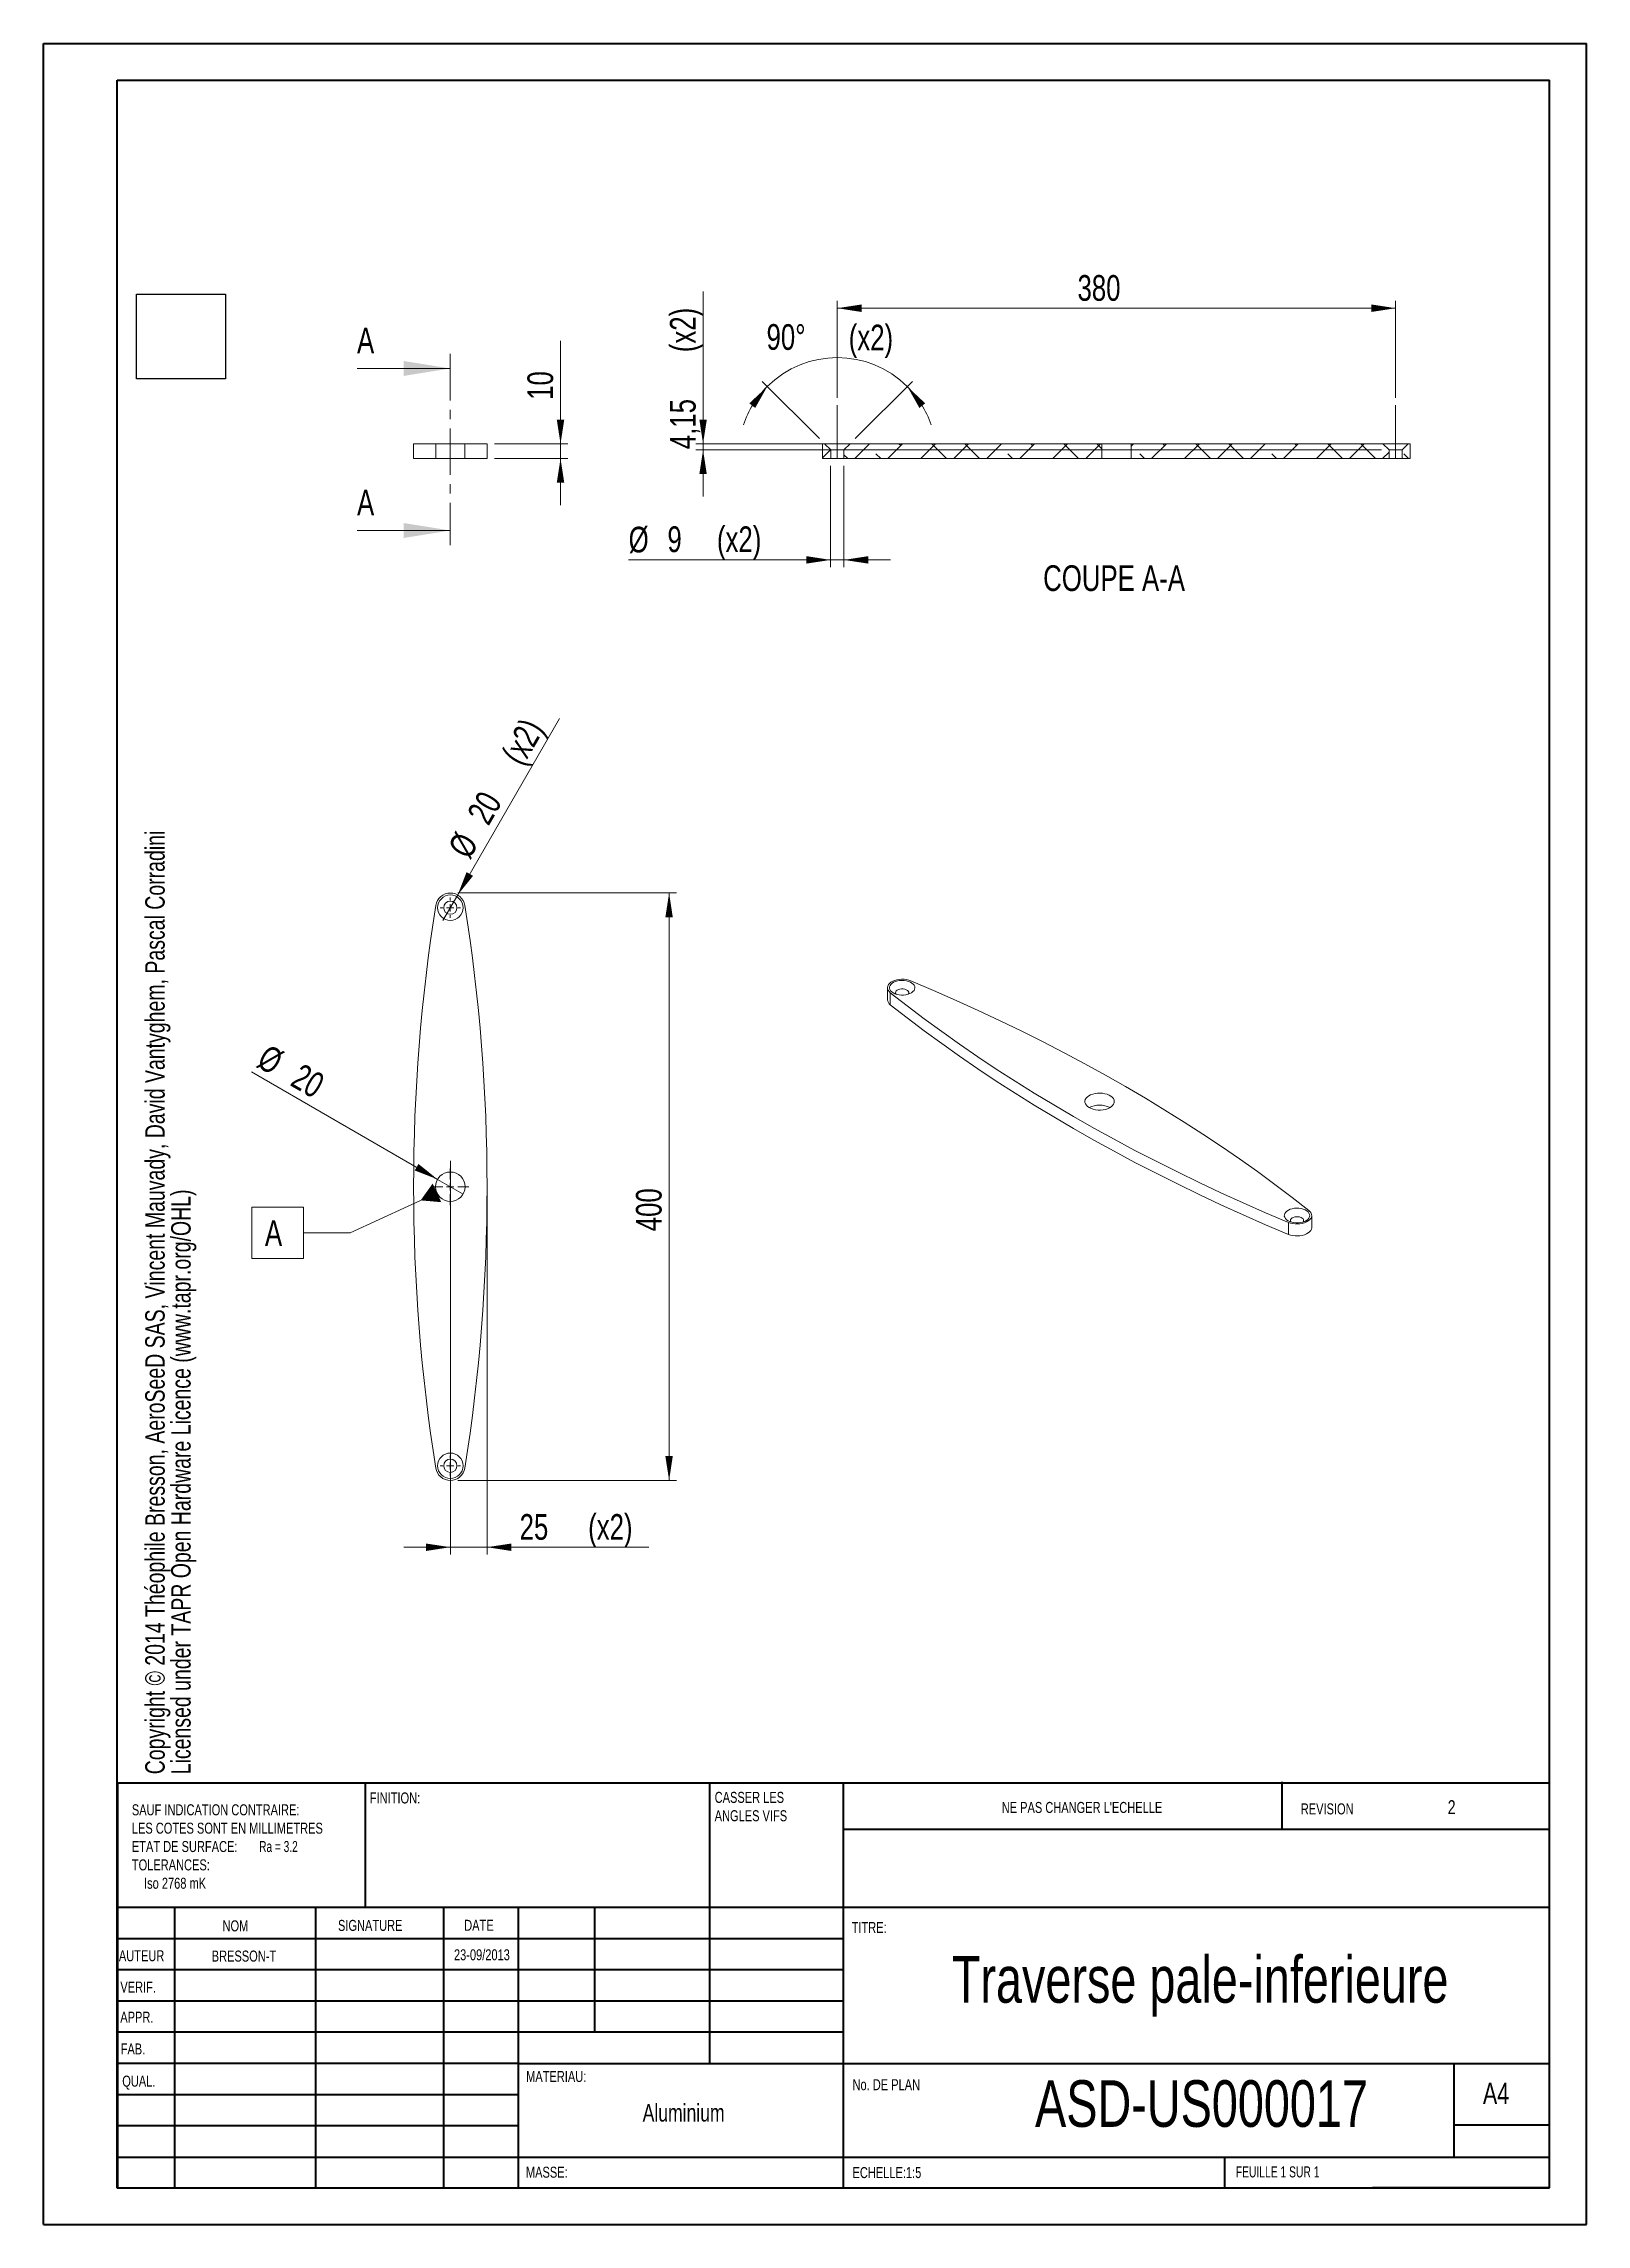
# Model space of a CAD drawing. Header units: millimetres. Extents: x 0 to 210, y 0 to 297.
import ezdxf

# ---------------------------------------------------------------- set-up
doc = ezdxf.new("R2010")
doc.units = ezdxf.units.MM
doc.linetypes.add('CENTER', pattern=[10.16, 6.35, -1.27, 1.27, -1.27])
doc.linetypes.add('CENTERX2', pattern=[20.32, 12.7, -2.54, 2.54, -2.54])
doc.styles.add('SLDTEXTSTYLE0', font='TXT', dxfattribs={"width": 0.75})
doc.styles.add('SLDTEXTSTYLE1', font='TXT', dxfattribs={"width": 0.7})
doc.styles.add('SLDTEXTSTYLE2', font='TXT', dxfattribs={"width": 0.6875})
doc.dimstyles.new('SLDDIMSTYLE0', dxfattribs={"dimtxt": 3.5, "dimasz": 3.302, "dimexe": 0, "dimexo": 0.0625, "dimgap": 0.875, "dimtad": 1, "dimlfac": 5, "dimrnd": 1e-09, "dimzin": 12, "dimdsep": 46, "dimtxsty": 'SLDTEXTSTYLE0', "dimsah": 1, "dimcen": 0.09, "dimadec": 0, "dimazin": 3, "dimtfac": 1, "dimtmove": 0, "dimatfit": 0, "dimfxl": 1, "dimfrac": 2, "dimtolj": 1, "dimtzin": 12, "dimarcsym": 0})
doc.dimstyles.new('SLDDIMSTYLE1', dxfattribs={"dimtxt": 3.5, "dimasz": 3.302, "dimexe": 0, "dimexo": 0.0625, "dimgap": 0.875, "dimtad": 1, "dimlfac": 5, "dimrnd": 1e-09, "dimzin": 12, "dimdsep": 46, "dimtxsty": 'SLDTEXTSTYLE0', "dimsah": 1, "dimcen": 0.09, "dimadec": 0, "dimazin": 3, "dimtfac": 1, "dimtofl": 0, "dimtmove": 0, "dimatfit": 3, "dimfxl": 1, "dimfrac": 2, "dimtolj": 1, "dimtzin": 12, "dimarcsym": 0})
doc.dimstyles.new('SLDDIMSTYLE2', dxfattribs={"dimtxt": 3.5, "dimasz": 3.302, "dimexe": 0, "dimexo": 0.0625, "dimgap": 0.875, "dimtad": 1, "dimlfac": 5, "dimrnd": 1e-09, "dimzin": 12, "dimdsep": 46, "dimtxsty": 'SLDTEXTSTYLE0', "dimblk1": 'NONE', "dimsah": 1, "dimcen": 0, "dimadec": 0, "dimazin": 3, "dimtfac": 1, "dimtmove": 0, "dimatfit": 3, "dimldrblk": 'NONE', "dimfxl": 1, "dimfrac": 2, "dimtolj": 1, "dimtzin": 12, "dimarcsym": 0})
doc.dimstyles.new('SLDDIMSTYLE4', dxfattribs={"dimtxt": 3.5, "dimasz": 3.302, "dimexe": 0, "dimexo": 0.0625, "dimgap": 0.875, "dimtad": 0, "dimtih": 1, "dimtoh": 1, "dimlfac": 5, "dimrnd": 1e-09, "dimzin": 12, "dimdsep": 46, "dimtxsty": 'SLDTEXTSTYLE0', "dimsah": 1, "dimcen": 0.09, "dimadec": 0, "dimazin": 3, "dimtfac": 1, "dimtofl": 0, "dimtmove": 0, "dimatfit": 3, "dimfxl": 1, "dimfrac": 2, "dimtolj": 1, "dimtzin": 12, "dimarcsym": 0})
doc.dimstyles.new('SLDDIMSTYLE5', dxfattribs={"dimtxt": 3.5, "dimasz": 3.302, "dimexe": 0, "dimexo": 0.0625, "dimgap": 0.875, "dimtad": 1, "dimdec": 4, "dimlfac": 5, "dimzin": 12, "dimdsep": 46, "dimtxsty": 'SLDTEXTSTYLE0', "dimsah": 1, "dimcen": 0.09, "dimazin": 3, "dimtfac": 1, "dimtofl": 0, "dimtmove": 0, "dimatfit": 3, "dimfxl": 1, "dimfrac": 2, "dimtolj": 1, "dimtzin": 12, "dimarcsym": 0})
picture_1 = doc.add_image_def('image1.bmp', size_in_pixel=(400, 420))

# ---------------------------------------------------------------- blocks, each defined once
blk = doc.blocks.new('SW_NOTE_0')
at = {"color": 0, "linetype": 'Continuous', "lineweight": 0, "char_height": 2.6458, "attachment_point": 1, "rotation": 90, "style": 'SLDTEXTSTYLE0'}
for s, insert in [('Copyright © 2014 Théophile Bresson, AeroSeeD SAS, Vincent Mauvady, David Vantyghem, Pascal Corradini', (-3.41, 0)), ('Licensed under TAPR Open Hardware Licence (www.tapr.org/OHL)', (0.12, 0))]:
    blk.add_mtext(s, dxfattribs=dict(at, insert=insert))
blk = doc.blocks.new('SW_NOTE_1')
at = {"color": 0, "linetype": 'Continuous', "lineweight": 0, "char_height": 1.5, "attachment_point": 1, "style": 'SLDTEXTSTYLE0'}
for s, insert in [('CASSER LES', (0, 1.93)), ('ANGLES VIFS', (0, -0.57))]:
    blk.add_mtext(s, dxfattribs=dict(at, insert=insert))
blk = doc.blocks.new('SW_NOTE_2')
at = {"color": 0, "linetype": 'Continuous', "lineweight": 0, "char_height": 1.5, "attachment_point": 1}
for s, insert, style in [('SAUF INDICATION CONTRAIRE:', (0, 1.93), 'SLDTEXTSTYLE0'), ('LES COTES SONT EN MILLIMETRES', (0, -0.57), 'SLDTEXTSTYLE0'), ('TOLERANCES:', (0, -5.57), 'SLDTEXTSTYLE0'), ('ETAT DE SURFACE:', (0, -3.07), 'SLDTEXTSTYLE0'), ('Ra = 3.2', (17.33, -3.07), 'SLDTEXTSTYLE2'), ('Iso 2768 mK', (1.66, -8.07), 'SLDTEXTSTYLE0')]:
    blk.add_mtext(s, dxfattribs=dict(at, insert=insert, style=style))
blk = doc.blocks.new('*D4')
at = {"color": 7, "linetype": 'Continuous', "lineweight": 0}
for p, q in [((70.44, 242.71), (70.44, 256.72)), ((61.44, 242.71), (71.44, 242.71)), ((61.44, 240.71), (71.44, 240.71)), ((70.44, 240.71), (70.44, 242.71)), ((70.44, 240.71), (70.44, 234.36))]:
    blk.add_line(p, q, dxfattribs=at)
for points in [[(70.44, 242.71), (70.95, 246.01), (69.93, 246.01)], [(70.44, 240.71), (69.93, 237.41), (70.95, 237.41)]]:
    blk.add_solid(points, dxfattribs=at)
at = {"color": 7, "linetype": 'Continuous', "lineweight": 0, "insert": (65.93, 248.7, 0.02), "char_height": 3.5, "attachment_point": 1, "rotation": 90, "style": 'SLDTEXTSTYLE0'}
blk.add_mtext('10', dxfattribs=at)
blk = doc.blocks.new('*D5')
at = {"color": 7, "linetype": 'Continuous', "lineweight": 0}
for p, q in [((56.44, 181.54), (86.22, 181.54)), ((85.22, 181.54), (85.22, 101.54)), ((56.44, 101.54), (86.22, 101.54))]:
    blk.add_line(p, q, dxfattribs=at)
for points in [[(85.22, 181.54), (84.71, 178.23), (85.72, 178.23)], [(85.22, 101.54), (85.72, 104.84), (84.71, 104.84)]]:
    blk.add_solid(points, dxfattribs=at)
at = {"color": 7, "linetype": 'Continuous', "lineweight": 0, "insert": (80.7, 135.47, -0.98), "char_height": 3.5, "attachment_point": 1, "rotation": 90, "style": 'SLDTEXTSTYLE0'}
blk.add_mtext('400', dxfattribs=at)
blk = doc.blocks.new('*D7')
at = {"color": 7, "linetype": 'Continuous', "lineweight": 0}
for q in [(70.3, 205.28), (54.44, 177.8)]:
    blk.add_line((56.44, 181.27), q, dxfattribs=at)
blk.add_solid([(56.44, 181.27), (58.53, 183.87), (57.65, 184.38)], dxfattribs=at)
at = {"color": 7, "linetype": 'Continuous', "lineweight": 0, "char_height": 3.5, "attachment_point": 1, "rotation": 60, "style": 'SLDTEXTSTYLE0'}
for s, insert in [('(x2)', (62.25, 200.4, -0.98)), ('20', (57.59, 192.32, -0.98)), ('%%c', (54.99, 187.73, -0.98))]:
    blk.add_mtext(s, dxfattribs=dict(at, insert=insert))
blk = doc.blocks.new('_NONE')
blk = doc.blocks.new('*D8')
at = {"color": 7, "linetype": 'Continuous', "lineweight": 0}
for p, q in [((55.44, 145.04), (55.44, 91.44)), ((60.44, 140.54), (60.44, 91.44)), ((55.44, 92.44), (49.09, 92.44)), ((55.44, 92.44), (60.44, 92.44)), ((60.44, 92.44), (82.45, 92.44))]:
    blk.add_line(p, q, dxfattribs=at)
for points in [[(55.44, 92.44), (52.14, 92.94), (52.14, 91.93)], [(60.44, 92.44), (63.74, 91.93), (63.74, 92.94)]]:
    blk.add_solid(points, dxfattribs=at)
at = {"color": 7, "linetype": 'Continuous', "lineweight": 0, "char_height": 3.5, "attachment_point": 1, "style": 'SLDTEXTSTYLE0'}
for s, insert in [('25', (64.87, 96.95, -0.98)), ('(x2)', (74.2, 96.95, -0.98))]:
    blk.add_mtext(s, dxfattribs=dict(at, insert=insert))
blk = doc.blocks.new('*D9')
at = {"color": 7, "linetype": 'Continuous', "lineweight": 0}
for q in [(28.39, 157.16), (57.17, 140.54)]:
    blk.add_line((53.71, 142.54), q, dxfattribs=at)
blk.add_solid([(53.71, 142.54), (51.1, 144.63), (50.59, 143.75)], dxfattribs=at)
at = {"color": 7, "linetype": 'Continuous', "lineweight": 0, "char_height": 3.5, "attachment_point": 1, "rotation": 330, "style": 'SLDTEXTSTYLE0'}
for s, insert in [('%%c', (30.63, 161.05, -0.98)), ('20', (35.23, 158.45, -0.98))]:
    blk.add_mtext(s, dxfattribs=dict(at, insert=insert))
blk = doc.blocks.new('SW_CENTERMARKSYMBOL_0')
at = {"color": 0, "linetype": 'Continuous', "lineweight": 0}
for p, q in [((-1, 0), (-1.4, 0)), ((0, 0), (-0.5, 0)), ((0, 1), (0, 1.4)), ((0, 0), (0, 0.5)), ((0, 0), (0, -0.5)), ((0, 0), (0.5, 0)), ((1, 0), (1.4, 0)), ((0, -1), (0, -1.4))]:
    blk.add_line(p, q, dxfattribs=at)
blk = doc.blocks.new('SW_CENTERMARKSYMBOL_1')
at = {"color": 0, "linetype": 'Continuous', "lineweight": 0}
for p, q in [((-1, 0), (-1.4, 0)), ((0, 0), (-0.5, 0)), ((0, 1), (0, 1.4)), ((0, 0), (0, 0.5)), ((0, 0), (0, -0.5)), ((0, 0), (0.5, 0)), ((1, 0), (1.4, 0)), ((0, -1), (0, -1.4))]:
    blk.add_line(p, q, dxfattribs=at)
blk = doc.blocks.new('SW_CENTERMARKSYMBOL_2')
at = {"color": 0, "linetype": 'Continuous', "lineweight": 0}
for p, q in [((-1, 0), (-2.5, 0)), ((0, 0), (-0.5, 0)), ((0, 1), (0, 2.5)), ((0, 0), (0, 0.5)), ((0, 0), (0, -0.5)), ((0, 0), (0.5, 0)), ((1, 0), (2.5, 0)), ((0, -1), (0, -2.5))]:
    blk.add_line(p, q, dxfattribs=at)
blk = doc.blocks.new('SW_DATUMTAG_0')
at = {"color": 0, "linetype": 'Continuous', "lineweight": 0}
for p, q in [((-1.77, -0.72), (-1.77, 6.28)), ((-1.77, 6.28), (5.23, 6.28)), ((5.23, 6.28), (5.23, -0.72)), ((23.42, 8.23), (11.58, 2.78)), ((11.58, 2.78), (5.23, 2.78)), ((5.23, -0.72), (-1.77, -0.72))]:
    blk.add_line(p, q, dxfattribs=at)
blk.add_solid([(22.83, 9.5), (24, 6.96), (21.19, 7.21)], dxfattribs=at)
at = {"color": 0, "linetype": 'Continuous', "lineweight": 0, "insert": (0, 4.51, 1), "char_height": 3.5, "attachment_point": 1, "style": 'SLDTEXTSTYLE0'}
blk.add_mtext('A', dxfattribs=at)
blk = doc.blocks.new('*D14')
at = {"color": 7, "linetype": 'Continuous', "lineweight": 0}
for p, q in [((108.11, 248.96), (108.11, 262.18)), ((184.11, 248.96), (184.11, 262.18)), ((108.11, 261.18), (184.11, 261.18))]:
    blk.add_line(p, q, dxfattribs=at)
for points in [[(108.11, 261.18), (111.42, 260.67), (111.42, 261.69)], [(184.11, 261.18), (180.81, 261.69), (180.81, 260.67)]]:
    blk.add_solid(points, dxfattribs=at)
at = {"color": 7, "linetype": 'Continuous', "lineweight": 0, "insert": (140.81, 265.69, 0.02), "char_height": 3.5, "attachment_point": 1, "style": 'SLDTEXTSTYLE0'}
blk.add_mtext('380', dxfattribs=at)
blk = doc.blocks.new('*D15')
at = {"color": 7, "linetype": 'Continuous', "lineweight": 0}
for p, q in [((107.21, 239.71), (107.21, 225.9)), ((109.01, 239.71), (109.01, 225.9)), ((107.21, 226.9), (79.71, 226.9)), ((107.21, 226.9), (109.01, 226.9)), ((109.01, 226.9), (115.36, 226.9))]:
    blk.add_line(p, q, dxfattribs=at)
for points in [[(107.21, 226.9), (103.91, 227.41), (103.91, 226.4)], [(109.01, 226.9), (112.32, 226.4), (112.32, 227.41)]]:
    blk.add_solid(points, dxfattribs=at)
at = {"color": 7, "linetype": 'Continuous', "lineweight": 0, "char_height": 3.5, "attachment_point": 1, "style": 'SLDTEXTSTYLE0'}
for s, insert in [('%%c', (79.71, 231.42, 2.52)), ('9', (84.99, 231.47, 2.52)), ('(x2)', (91.73, 231.47, 2.52))]:
    blk.add_mtext(s, dxfattribs=dict(at, insert=insert))
blk = doc.blocks.new('*D16')
at = {"color": 7, "linetype": 'Continuous', "lineweight": 0}
for p, q in [((89.84, 242.71), (89.84, 263.44)), ((108.84, 242.71), (88.84, 242.71)), ((182.21, 241.88), (88.84, 241.88)), ((89.84, 242.71), (89.84, 241.88)), ((89.84, 241.88), (89.84, 235.53))]:
    blk.add_line(p, q, dxfattribs=at)
for points in [[(89.84, 242.71), (90.35, 246.01), (89.34, 246.01)], [(89.84, 241.88), (89.34, 238.58), (90.35, 238.58)]]:
    blk.add_solid(points, dxfattribs=at)
at = {"color": 7, "linetype": 'Continuous', "lineweight": 0, "char_height": 3.5, "attachment_point": 1, "rotation": 90, "style": 'SLDTEXTSTYLE0'}
for s, insert in [('(x2)', (85.33, 255.19, 2.52)), ('4,15', (85.33, 241.98, 2.52))]:
    blk.add_mtext(s, dxfattribs=dict(at, insert=insert))
blk = doc.blocks.new('*D17')
at = {"color": 7, "linetype": 'Continuous', "lineweight": 0}
for p, q in [((105.68, 243.42), (97.88, 251.22)), ((110.55, 243.42), (118.35, 251.22))]:
    blk.add_line(p, q, dxfattribs=at)
for start, end in [(45, 135), (135, 161.3638), (18.6362, 45)]:
    blk.add_arc((108.11, 240.98), 13.48, start, end, dxfattribs=at)
for points in [[(98.58, 250.51), (96.14, 248.23), (96.94, 247.6)], [(117.65, 250.51), (119.29, 247.6), (120.08, 248.23)]]:
    blk.add_solid(points, dxfattribs=at)
at = {"color": 7, "linetype": 'Continuous', "lineweight": 0, "char_height": 3.5, "attachment_point": 1, "rotation": 359.6922, "style": 'SLDTEXTSTYLE0'}
for s, insert in [('90°', (98.49, 259.02, 2.52)), ('(x2)', (109.68, 258.96, 2.52))]:
    blk.add_mtext(s, dxfattribs=dict(at, insert=insert))

msp = doc.modelspace()

# ---------------------------------------------------------------- hatches: boundary and pattern name
at = {"linetype": 'Continuous', "lineweight": 0}
h = msp.add_hatch(dxfattribs=at)
h.set_pattern_fill('ANSI38', style=0)
h.paths.add_polyline_path([(106.114586, 242.709029), (106.114586, 240.709029), (107.214586, 240.709029), (107.214586, 241.879029), (106.384586, 242.709029)], flags=0)
h = msp.add_hatch(dxfattribs=at)
h.set_pattern_fill('ANSI38', style=0)
h.paths.add_polyline_path([(109.014586, 240.709029), (144.114586, 240.709029), (144.114586, 242.709029), (109.844586, 242.709029), (109.014586, 241.879029)], flags=0)
h = msp.add_hatch(dxfattribs=at)
h.set_pattern_fill('ANSI38', style=0)
h.paths.add_polyline_path([(182.384586, 242.709029), (148.114586, 242.709029), (148.114586, 240.709029), (183.214586, 240.709029), (183.214586, 241.879029)], flags=0)
h = msp.add_hatch(dxfattribs=at)
h.set_pattern_fill('ANSI38', style=0)
h.paths.add_polyline_path([(186.114586, 240.709029), (186.114586, 242.709029), (185.844586, 242.709029), (185.014586, 241.879029), (185.014586, 240.709029)], flags=0)

# ---------------------------------------------------------------- linework, layer by layer
at = {"color": 7, "linetype": 'Continuous', "lineweight": 40}
for p, q in [((0.078844, 0.21478), (0.078844, 297.21478)), ((0.078844, 297.21478), (210.078844, 297.21478)), ((210.078844, 0.21478), (210.078844, 297.21478)), ((210.078844, 292.21478), (210.078844, 297.21478)), ((10.078844, 292.21478), (205.078844, 292.21478)), ((10.078844, 5.21478), (10.078844, 292.21478)), ((205.078844, 5.21478), (205.078844, 292.21478)), ((10.110821, 60.370927), (205.078844, 60.370927)), ((10.110821, 60.370927), (10.110821, 5.120927)), ((43.910821, 43.370927), (43.910821, 60.370927)), ((90.710821, 60.370927), (90.710821, 22.120927)), ((108.910821, 60.370927), (108.910821, 5.120927)), ((168.678844, 54.08978), (168.678844, 60.46478)), ((205.078844, 53.995927), (108.910821, 53.995927)), ((205.078844, 43.370927), (10.110821, 43.370927)), ((17.910821, 43.370927), (17.910821, 5.120927)), ((37.101773, 43.370927), (37.101773, 5.120927)), ((54.509747, 43.370927), (54.509747, 5.120927)), ((64.710821, 5.120927), (64.710821, 43.370927)), ((75.110821, 26.370927), (75.110821, 43.370927)), ((108.910821, 39.120927), (10.110821, 39.120927)), ((108.910821, 34.870927), (10.110821, 34.870927)), ((108.910821, 30.620927), (10.110821, 30.620927)), ((108.910821, 26.370927), (10.110821, 26.370927)), ((64.710821, 22.120927), (10.110821, 22.120927)), ((64.710821, 22.120927), (205.078844, 22.120927)), ((192.078844, 9.46478), (192.078844, 22.21478)), ((64.710821, 17.870855), (10.110821, 17.870855)), ((64.710821, 13.620927), (10.110821, 13.620927)), ((205.078844, 13.71478), (192.078844, 13.71478)), ((10.110821, 9.370927), (205.078844, 9.370927)), ((160.878844, 5.21478), (160.878844, 9.46478)), ((10.078844, 5.21478), (205.078844, 5.21478)), ((205.078844, 5.21478), (180.988312, 5.21478)), ((0.078844, 0.21478), (210.078844, 0.21478))]:
    msp.add_line(p, q, dxfattribs=at)
at = {"color": 7, "linetype": 'Continuous', "lineweight": 0}
for p, q in [((42.738411, 252.974945), (55.438411, 252.974945)), ((42.738411, 230.904704), (55.438411, 230.904704))]:
    msp.add_line(p, q, dxfattribs=at)
at = {"color": 7, "linetype": 'CENTER', "lineweight": 0}
msp.add_line((55.438411, 254.974945), (55.438411, 228.904704), dxfattribs=at)
at = {"color": 7, "linetype": 'CENTERX2', "lineweight": 0}
for p, q in [((108.114586, 240.709029), (108.114586, 247.95568)), ((184.114586, 240.709029), (184.114586, 247.95568))]:
    msp.add_line(p, q, dxfattribs=at)
at = {"color": 7, "linetype": 'Continuous', "lineweight": 15}
for p, q in [((50.438411, 242.709029), (50.438411, 240.709029)), ((50.438411, 242.709029), (53.463187, 242.709029)), ((50.438411, 240.709029), (53.463187, 240.709029)), ((53.463187, 242.709029), (53.463187, 240.709029)), ((53.463187, 242.709029), (57.413635, 242.709029)), ((53.463187, 240.709029), (57.413635, 240.709029)), ((57.413635, 242.709029), (57.413635, 240.709029)), ((57.413635, 242.709029), (60.438411, 242.709029)), ((57.413635, 240.709029), (60.438411, 240.709029)), ((60.438411, 240.709029), (60.438411, 242.709029)), ((106.114586, 240.709029), (106.114586, 242.709029)), ((106.114586, 242.709029), (106.384586, 242.709029)), ((106.114586, 240.709029), (107.214586, 240.709029)), ((106.384586, 242.709029), (107.214586, 241.879029)), ((109.844586, 242.709029), (106.384586, 242.709029)), ((109.014586, 241.879029), (107.214586, 241.879029)), ((107.214586, 241.879029), (107.214586, 240.709029)), ((109.014586, 240.709029), (107.214586, 240.709029)), ((109.014586, 241.879029), (109.844586, 242.709029)), ((109.014586, 240.709029), (109.014586, 241.879029)), ((109.014586, 240.709029), (144.114586, 240.709029)), ((109.844586, 242.709029), (144.114586, 242.709029)), ((144.114586, 240.709029), (144.114586, 242.709029)), ((148.114586, 242.709029), (144.114586, 242.709029)), ((148.114586, 240.709029), (144.114586, 240.709029)), ((148.114586, 242.709029), (148.114586, 240.709029)), ((148.114586, 242.709029), (182.384586, 242.709029)), ((148.114586, 240.709029), (183.214586, 240.709029)), ((182.384586, 242.709029), (183.214586, 241.879029)), ((185.844586, 242.709029), (182.384586, 242.709029)), ((183.214586, 241.879029), (183.214586, 240.709029)), ((185.014586, 241.879029), (183.214586, 241.879029)), ((185.014586, 240.709029), (183.214586, 240.709029)), ((185.014586, 241.879029), (185.844586, 242.709029)), ((185.014586, 240.709029), (185.014586, 241.879029)), ((185.014586, 240.709029), (186.114586, 240.709029)), ((185.844586, 242.709029), (186.114586, 242.709029)), ((186.114586, 242.709029), (186.114586, 240.709029)), ((114.949504, 168.636543), (114.949504, 167.003461)), ((115.330897, 167.958357), (115.330897, 166.325275)), ((169.514839, 136.678632), (169.514839, 135.045551)), ((172.68962, 135.979953), (172.68962, 137.613035))]:
    msp.add_line(p, q, dxfattribs=at)
at = {"color": 7, "linetype": 'Continuous', "lineweight": 15, "flags": 128}
for points in [[(118.124285, 169.570946), (117.84021, 169.670298), (117.531569, 169.741141), (117.206876, 169.781519), (116.875085, 169.790319), (116.545346, 169.767299), (116.226753, 169.713093), (115.928094, 169.629196), (115.657604, 169.517923), (115.422745, 169.382341), (115.229993, 169.226191), (115.084664, 169.053778), (114.990766, 168.869859), (114.950889, 168.679505), (114.966134, 168.487966), (115.036078, 168.300524), (115.158794, 168.12235), (115.330897, 167.958357)], [(115.72621, 167.93035), (115.964296, 167.815603), (116.234048, 167.727242), (116.526795, 167.668107), (116.833129, 167.640098), (117.143203, 167.644115), (117.447051, 167.68003), (117.734908, 167.746688), (117.997521, 167.841947), (118.22645, 167.962744), (118.414337, 168.105199), (118.555143, 168.264731), (118.644343, 168.436213), (118.679069, 168.614134), (118.658205, 168.792775), (118.582423, 168.966395), (118.454157, 169.129414), (118.27753, 169.276591), (118.058219, 169.403196), (117.803274, 169.50516), (117.520887, 169.579207), (117.220136, 169.622955), (116.910687, 169.634999), (116.602485, 169.614953), (116.305436, 169.563459), (116.029089, 169.482173), (115.782324, 169.373708), (115.573074, 169.24155), (115.408063, 169.089947), (115.292595, 168.923771), (115.230382, 168.748363), (115.223423, 168.569361), (115.271941, 168.392518), (115.374378, 168.223519), (115.527441, 168.067795), (115.72621, 167.93035)], [(172.308228, 138.291221), (170.023935, 140.078324), (167.69115, 141.844428), (165.310451, 143.589094), (162.88243, 145.311889), (160.407689, 147.012385), (157.886844, 148.690161), (155.320519, 150.344799), (152.709352, 151.975888), (150.053991, 153.583025), (147.355096, 155.165809), (144.613336, 156.723848), (141.829392, 158.256756), (139.003956, 159.76415), (136.137728, 161.245658), (133.231421, 162.700911), (130.285756, 164.129548), (127.301464, 165.531215), (124.279287, 166.905563), (121.219974, 168.252251), (118.124285, 169.570946)], [(115.330897, 167.958357), (117.615189, 166.171254), (119.947975, 164.40515), (122.328673, 162.660484), (124.756694, 160.937689), (127.231435, 159.237193), (129.75228, 157.559417), (132.318605, 155.904779), (134.929772, 154.27369), (137.585133, 152.666553), (140.284028, 151.083769), (143.025788, 149.52573), (145.809732, 147.992822), (148.635168, 146.485428), (151.501396, 145.00392), (154.407703, 143.548667), (157.353368, 142.12003), (160.33766, 140.718363), (163.359837, 139.344015), (166.41915, 137.997327), (169.514839, 136.678632)], [(115.330897, 166.325275), (117.615189, 164.538172), (119.947975, 162.772068), (122.328673, 161.027402), (124.756694, 159.304607), (127.231435, 157.604111), (129.75228, 155.926336), (132.318605, 154.271698), (134.929772, 152.640608), (137.585133, 151.033471), (140.284028, 149.450687), (143.025788, 147.892648), (145.809732, 146.359741), (148.635168, 144.852346), (151.501396, 143.370838), (154.407703, 141.915585), (157.353368, 140.486948), (160.33766, 139.085281), (163.359837, 137.710933), (166.41915, 136.364245), (169.514839, 135.045551)], [(117.781704, 167.760978), (117.796297, 167.78282), (117.84551, 167.909919), (117.838424, 168.040091), (117.775484, 168.165156), (117.660644, 168.277256), (117.501121, 168.369346), (117.306937, 168.435642), (117.090295, 168.471977), (116.864807, 168.476067), (116.64464, 168.447657), (116.443629, 168.388531), (116.274404, 168.302405), (116.147598, 168.194689), (116.071179, 168.072153), (116.049948, 167.942494), (116.08524, 167.813862), (116.117305, 167.760978)], [(142.405348, 152.308381), (142.664694, 152.182151), (142.957263, 152.083038), (143.274638, 152.013895), (143.607691, 151.97671), (143.946838, 151.972554), (144.282324, 152.001545), (144.604497, 152.06285), (144.904088, 152.154705), (145.17248, 152.274467), (145.401951, 152.418692), (145.5859, 152.58323), (145.719034, 152.763347), (145.797524, 152.953863), (145.819111, 153.149295), (145.783176, 153.344023), (145.69075, 153.532444), (145.544494, 153.709137), (145.348615, 153.86902), (145.108747, 154.007492), (144.831792, 154.120571), (144.525717, 154.205003), (144.199328, 154.258359), (143.862013, 154.279104), (143.523477, 154.266642), (143.193458, 154.221331), (142.881452, 154.144474), (142.596433, 154.038283), (142.346602, 153.905812), (142.139145, 153.750873), (141.98003, 153.577922), (141.873836, 153.391936), (141.823616, 153.198264), (141.830816, 153.002478), (141.895229, 152.810211), (142.015001, 152.626994), (142.186687, 152.458098), (142.405348, 152.308381)], [(169.466325, 136.906842), (169.704412, 136.792095), (169.974164, 136.703734), (170.266911, 136.644598), (170.573244, 136.616589), (170.883318, 136.620607), (171.187167, 136.656522), (171.475023, 136.72318), (171.737637, 136.818438), (171.966566, 136.939236), (172.154453, 137.08169), (172.295259, 137.241222), (172.384458, 137.412705), (172.419184, 137.590626), (172.398321, 137.769267), (172.322538, 137.942887), (172.194272, 138.105905), (172.017645, 138.253082), (171.798335, 138.379688), (171.543389, 138.481652), (171.261003, 138.555698), (170.960251, 138.599447), (170.650802, 138.611491), (170.3426, 138.591444), (170.045552, 138.53995), (169.769204, 138.458665), (169.52244, 138.3502), (169.313189, 138.218042), (169.148178, 138.066439), (169.032711, 137.900263), (168.970498, 137.724855), (168.963538, 137.545853), (169.012057, 137.36901), (169.114494, 137.200011), (169.267556, 137.044286), (169.466325, 136.906842)], [(169.514839, 136.678632), (169.798914, 136.57928), (170.107555, 136.508437), (170.432248, 136.468059), (170.764039, 136.459259), (171.093778, 136.482279), (171.412371, 136.536485), (171.71103, 136.620382), (171.98152, 136.731655), (172.216379, 136.867237), (172.409131, 137.023387), (172.55446, 137.195799), (172.648358, 137.379719), (172.688235, 137.570073), (172.672991, 137.761612), (172.603046, 137.949054), (172.48033, 138.127228), (172.308228, 138.291221)], [(171.52182, 136.737469), (171.536412, 136.759312), (171.585625, 136.886411), (171.578539, 137.016583), (171.515599, 137.141648), (171.400759, 137.253747), (171.241236, 137.345838), (171.047053, 137.412134), (170.830411, 137.448468), (170.604922, 137.452559), (170.384756, 137.424149), (170.183745, 137.365023), (170.01452, 137.278896), (169.887714, 137.171181), (169.811295, 137.048644), (169.790064, 136.918986), (169.825355, 136.790354), (169.85742, 136.737469)], [(169.514839, 135.045551), (169.798914, 134.946198), (170.107555, 134.875356), (170.432248, 134.834978), (170.764039, 134.826177), (171.093778, 134.849198), (171.412371, 134.903404), (171.71103, 134.9873), (171.98152, 135.098574), (172.216379, 135.234155), (172.409131, 135.390305), (172.55446, 135.562718), (172.648358, 135.746637), (172.688235, 135.936992), (172.68962, 135.979953)]]:
    msp.add_lwpolyline(points, dxfattribs=at)
at = {"color": 7, "linetype": 'Continuous', "lineweight": 15}
for centre, radius in [((55.438411, 179.536115), 1.73), ((55.438411, 179.536115), 0.9), ((55.438411, 141.536115), 2), ((55.438411, 103.536115), 1.73), ((55.438411, 103.536115), 0.9)]:
    msp.add_circle(centre, radius, dxfattribs=at)
for centre, radius, start, end in [((55.438411, 179.536115), 2, 9.02797692, 170.97202308), ((294.605078, 141.536115), 244.166667, 170.97202308, 189.02797692), ((-183.728256, 141.536115), 244.166667, 350.97202308, 9.02797692), ((115.831051, 167.052882), 0.882931, 183.2087376, 235.49552902), ((143.819562, 149.617963), 3.03924, 62.27408504, 117.72591496), ((55.438411, 103.536115), 2, 189.02797692, 350.97202308)]:
    msp.add_arc(centre, radius, start, end, dxfattribs=at)
at = {"color": 7, "linetype": 'Continuous', "lineweight": 0}
for points in [[(55.438411, 252.974945), (49.088411, 253.990945), (49.088411, 251.958945)], [(55.438411, 230.904704), (49.088411, 231.920704), (49.088411, 229.888704)]]:
    msp.add_solid(points, dxfattribs=at)

# ---------------------------------------------------------------- block references
for name, p in [('SW_NOTE_0', (17.319497, 61.515896)), ('SW_CENTERMARKSYMBOL_0', (55.438411, 179.536115)), ('SW_CENTERMARKSYMBOL_2', (55.438411, 141.536115)), ('SW_DATUMTAG_0', (30.205138, 132.469644)), ('SW_CENTERMARKSYMBOL_1', (55.438411, 103.536115)), ('SW_NOTE_2', (12.08681, 55.49618)), ('SW_NOTE_1', (91.420037, 57.190417))]:
    msp.add_blockref(name, p, dxfattribs=at)

# ---------------------------------------------------------------- texts
at = {"color": 7, "linetype": 'Continuous', "char_height": 3.5, "attachment_point": 1, "style": 'SLDTEXTSTYLE0'}
for insert in [(42.738411, 258.532015), (42.738411, 236.461775)]:
    msp.add_mtext('A', dxfattribs=dict(at, insert=insert))
at = {"color": 7, "linetype": 'Continuous', "lineweight": 0}
for s, insert, char_height, attachment_point, style in [('COUPE A-A', (145.790106, 226.167513), 3.5, 2, 'SLDTEXTSTYLE0'), ('FINITION:', (44.482113, 59.040199), 1.5, 1, 'SLDTEXTSTYLE0'), ("NE PAS CHANGER L'ECHELLE", (130.493484, 57.747774), 1.5, 1, 'SLDTEXTSTYLE0'), ('REVISION', (171.206425, 57.549689), 1.5, 1, 'SLDTEXTSTYLE0'), ('2', (191.740912, 57.990095), 1.905, 2, 'SLDTEXTSTYLE0'), ('NOM', (24.43306, 41.62241), 1.5, 1, 'SLDTEXTSTYLE0'), ('SIGNATURE', (40.144408, 41.682684), 1.5, 1, 'SLDTEXTSTYLE0'), ('DATE', (57.325523, 41.697107), 1.5, 1, 'SLDTEXTSTYLE0'), ('TITRE:', (110.067008, 41.399262), 1.5, 1, 'SLDTEXTSTYLE0'), ('AUTEUR', (10.32297, 37.550642), 1.5, 1, 'SLDTEXTSTYLE0'), ('BRESSON-T', (27.345504, 37.504293), 1.4986, 2, 'SLDTEXTSTYLE0'), ('23-09/2013', (59.738653, 37.680027), 1.4986, 2, 'SLDTEXTSTYLE0'), ('Traverse pale-inferieure', (157.50658, 36.751216), 6.35, 2, 'SLDTEXTSTYLE0'), ('VERIF.', (10.52129, 33.275335), 1.5, 1, 'SLDTEXTSTYLE0'), ('APPR.', (10.512543, 29.185223), 1.5, 1, 'SLDTEXTSTYLE0'), ('FAB.', (10.566007, 24.854632), 1.5, 1, 'SLDTEXTSTYLE0'), ('MATERIAU:', (65.756683, 21.106984), 1.5, 1, 'SLDTEXTSTYLE0'), ('QUAL.', (10.779864, 20.470577), 1.5, 1, 'SLDTEXTSTYLE0'), ('No. DE PLAN', (110.184787, 19.989565), 1.5, 1, 'SLDTEXTSTYLE0'), ('ASD-US000017', (157.691058, 19.846519), 6.35, 2, 'SLDTEXTSTYLE0'), ('A4', (195.999828, 19.515225), 2.9104167, 1, 'SLDTEXTSTYLE0'), ('Aluminium', (87.196932, 16.606493), 2.38125, 2, 'SLDTEXTSTYLE0'), ('MASSE:', (65.728632, 8.070239), 1.4986, 1, 'SLDTEXTSTYLE0'), ('ECHELLE:1:5', (110.184787, 8.021015), 1.5, 1, 'SLDTEXTSTYLE0'), ('FEUILLE 1 SUR 1', (162.357138, 8.114868), 1.5, 1, 'SLDTEXTSTYLE1')]:
    msp.add_mtext(s, dxfattribs=dict(at, insert=insert, char_height=char_height, attachment_point=attachment_point, style=style))

# ---------------------------------------------------------------- dimensions: what is measured, and where the dimension line sits
dim = msp.add_linear_dim(base=(184.114586, 263.95568), p1=(108.114586, 247.95568), p2=(184.114586, 247.95568), dimstyle='SLDDIMSTYLE4', dxfattribs=at)
dim.commit()
dim.dimension.update_dxf_attribs({"geometry": '*D14', "text_midpoint": (146.114586, 263.95568), "dimtype": 160})
dim = msp.add_linear_dim(base=(89.844586, 241.879029), p1=(109.844586, 242.709029), p2=(183.214586, 241.879029), angle=90, text='<> (x2)', dimstyle='SLDDIMSTYLE0', dxfattribs=at)
dim.commit()
dim.dimension.update_dxf_attribs({"geometry": '*D16', "text_midpoint": (89.844586, 252.709029), "dimtype": 160})
dim = msp.add_angular_dim_2l(base=(108.114586, 254.459885), line1=((106.384586, 242.709029), (107.214586, 241.879029)), line2=((109.014586, 241.879029), (109.844586, 242.709029)), text='<> (x2)', dimstyle='SLDDIMSTYLE5', dxfattribs=at)
dim.commit()
dim.dimension.update_dxf_attribs({"geometry": '*D17', "text_midpoint": (108.186997, 254.459691), "dimtype": 162})
for base, p1, p2, dimstyle, picture, middle in [((70.438411, 242.709029), (60.438411, 240.709029), (60.438411, 242.709029), 'SLDDIMSTYLE0', '*D4', (70.438411, 252.709029)), ((82.438411, 101.536115), (55.438411, 181.536115), (55.438411, 101.536115), 'SLDDIMSTYLE1', '*D5', (82.438411, 140.769939))]:
    dim = msp.add_linear_dim(base=base, p1=p1, p2=p2, angle=90, dimstyle=dimstyle, dxfattribs=at)
    dim.commit()
    dim.dimension.update_dxf_attribs({"geometry": picture, "text_midpoint": middle, "dimtype": 160})
for base, p1, p2, text, picture, middle in [((109.014586, 226.904761), (107.214586, 240.709029), (109.014586, 240.709029), '%%c<> (x2)', '*D15', (89.844586, 226.904761)), ((60.438411, 95.214321), (55.438411, 141.536115), (60.438411, 141.536115), '<> (x2)', '*D8', (73.66371, 95.214321))]:
    dim = msp.add_linear_dim(base=base, p1=p1, p2=p2, text=text, dimstyle='SLDDIMSTYLE0', dxfattribs=at)
    dim.commit()
    dim.dimension.update_dxf_attribs({"geometry": picture, "text_midpoint": middle, "dimtype": 160})
dim = msp.add_diameter_dim_2p(p1=(54.438411, 177.804064), p2=(56.438411, 181.268166), text='<> (x2)', dimstyle='SLDDIMSTYLE2', dxfattribs=at)
dim.commit()
dim.dimension.update_dxf_attribs({"geometry": '*D7', "text_midpoint": (64.692597, 195.564828), "dimtype": 163})
dim = msp.add_diameter_dim_2p(p1=(57.170462, 140.536115), p2=(53.70636, 142.536115), dimstyle='SLDDIMSTYLE2', dxfattribs=at)
dim.commit()
dim.dimension.update_dxf_attribs({"geometry": '*D9', "text_midpoint": (34.005775, 153.910269), "dimtype": 163})

# ---------------------------------------------------------------- pictures from other files: only their frames are drawn
image = msp.add_image(picture_1, insert=(24.83022, 251.555388), size_in_units=(11.526773, 12.103112), rotation=90)
image.dxf.flags = 7

doc.saveas('drawing.dxf')
